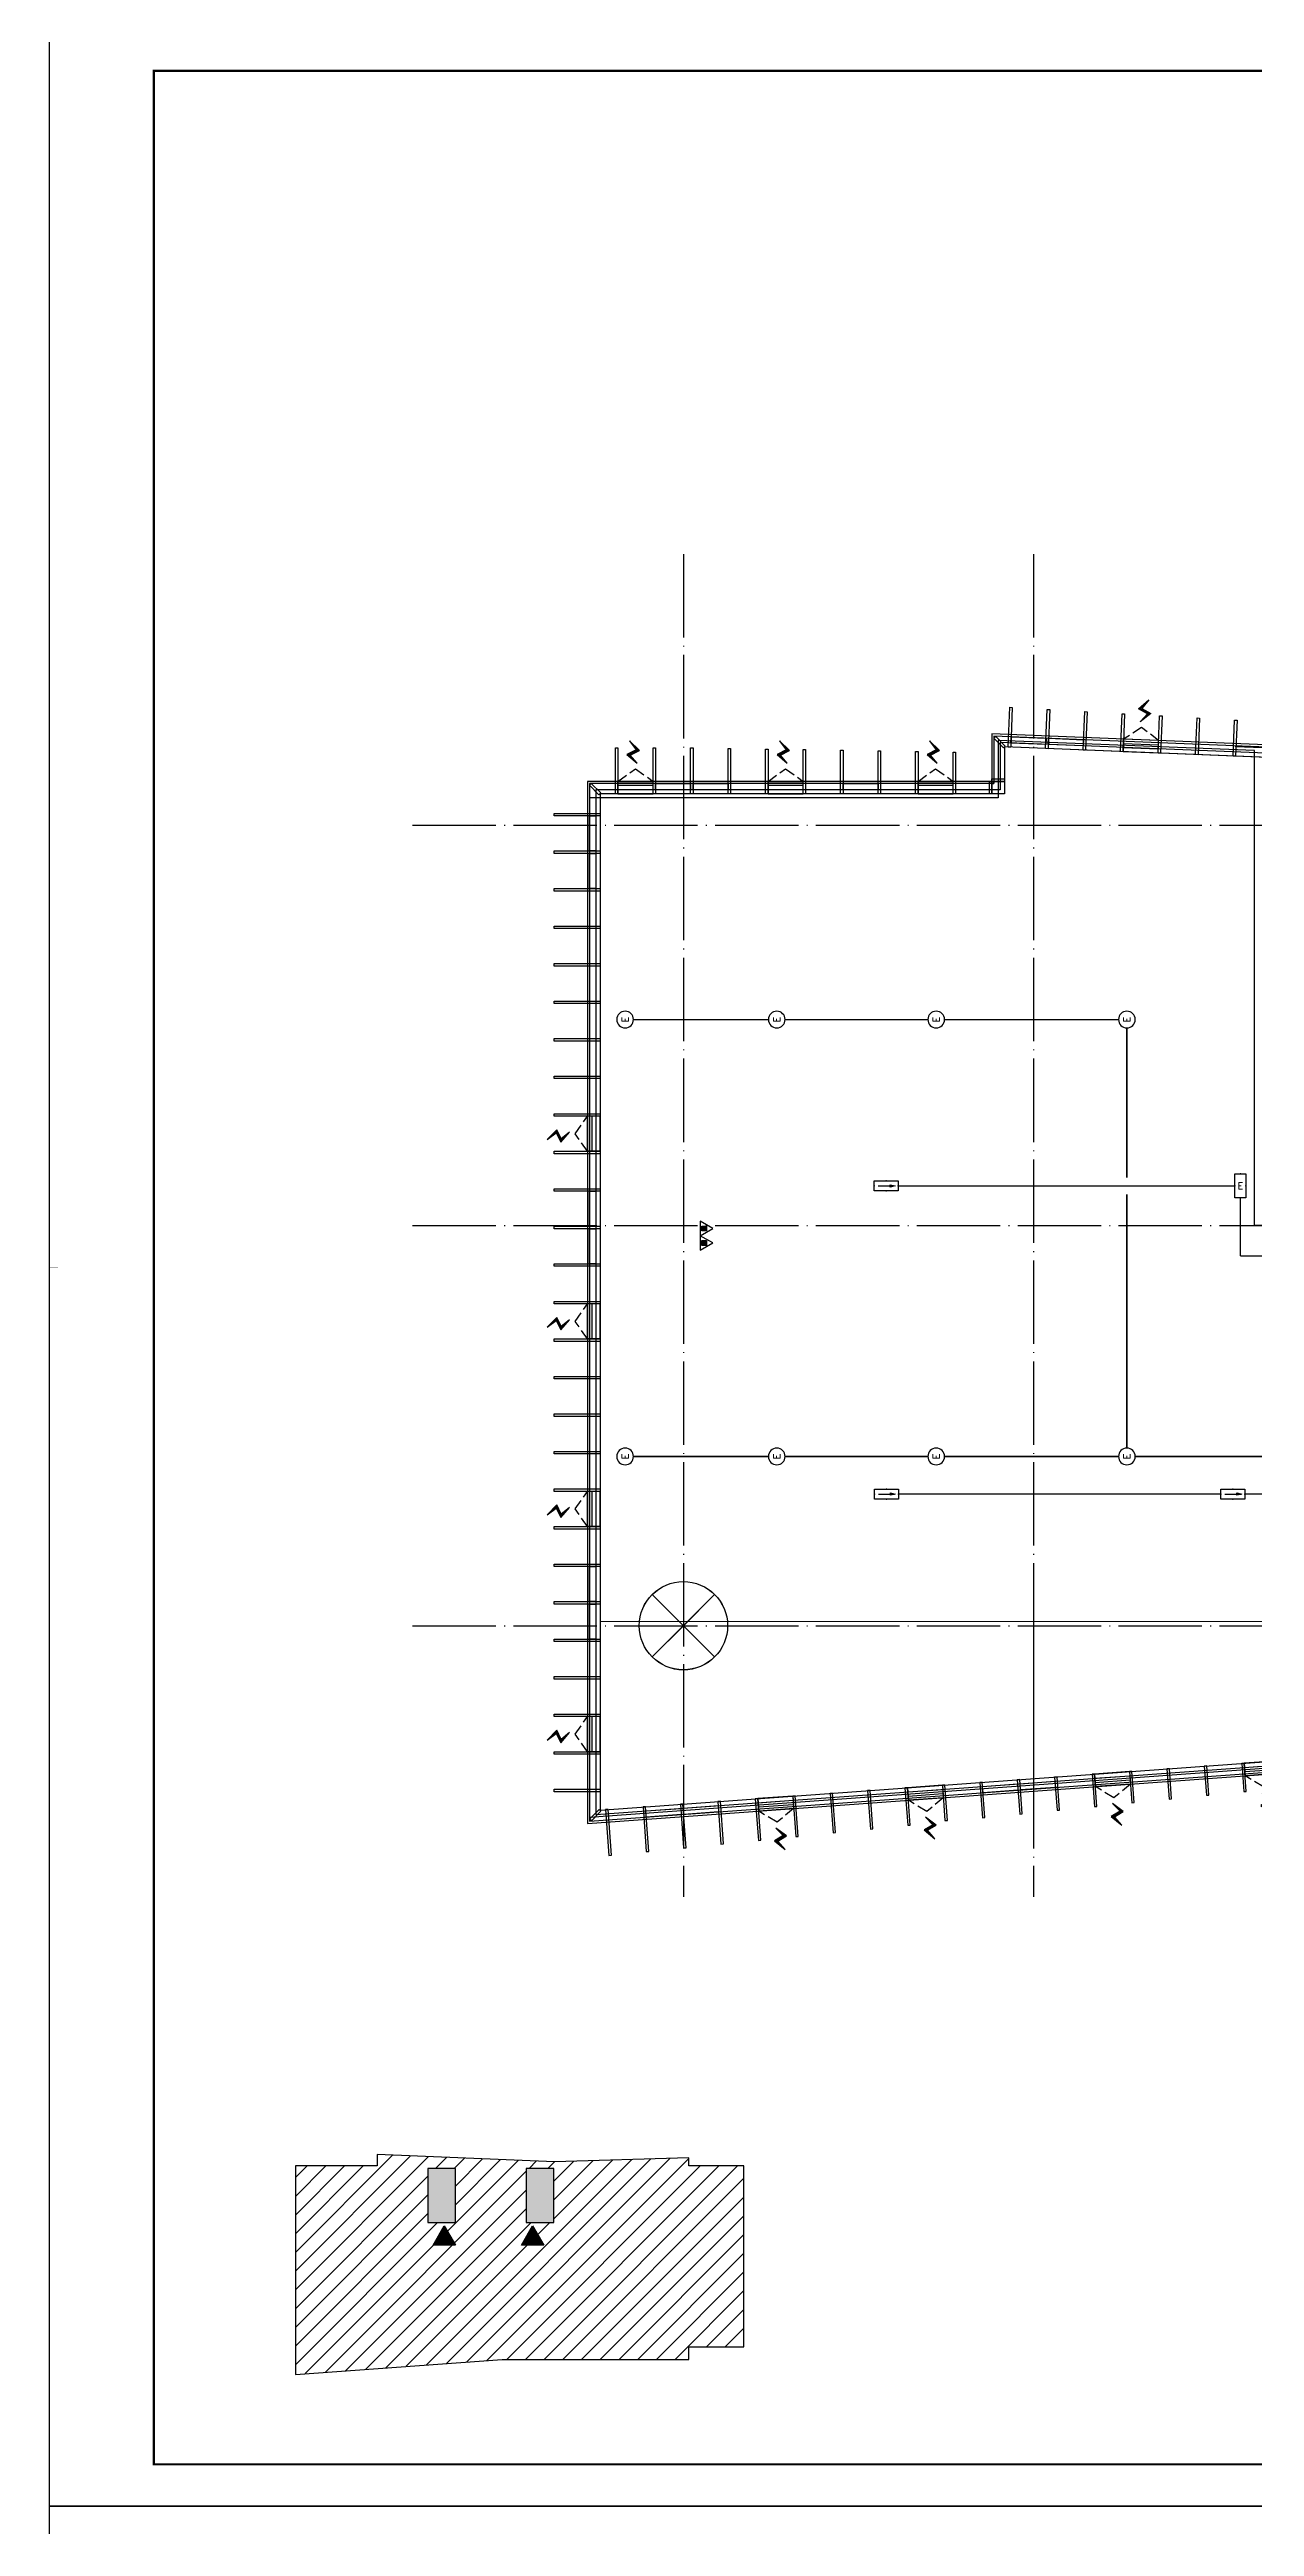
# Model space of a CAD drawing. Extents: x -2209072 to 495824, y -92434 to 572724.
# Drawn here: x 81831 to 110740, y 374422 to 433822 of the extents above; entities that cross this region are included whole.
import ezdxf
from ezdxf.enums import TextEntityAlignment as Align

# ---------------------------------------------------------------- set-up
doc = ezdxf.new("R2010")
doc.units = 0
doc.header["$LTSCALE"] = 1000
doc.header["$MEASUREMENT"] = 0
for name, pattern in [('6#7#幕墙$0$DASH', [0.35, 0.25, -0.1]), ('DASH', [0.35, 0.25, -0.1]), ('X-104 6#7#平面$0$104-1112 结构$0$$AUDIT_BAD_LTYPE1', [0]), ('X-104 6#7#平面$0$DASH', [0.35, 0.25, -0.1]), ('X-104 6#7#平面$0$DOTE', [2.42, 2, -0.2, 0.02, -0.2])]:
    doc.linetypes.add(name, pattern=pattern)
doc.layers.get('0').update_dxf_attribs({"linetype": 'CONTINUOUS'})
doc.layers.get('Defpoints').update_dxf_attribs({"linetype": 'CONTINUOUS'})
doc.layers.add('6#7#幕墙$0$04-不打印_辅助线', color=165, linetype='CONTINUOUS', plot=False)
doc.layers.add('X-104 6#7#平面$0$04-不打印_辅助线', color=165, linetype='CONTINUOUS', plot=False)
for name, color, linetype in [('6#7#幕墙$0$04-电动窗', 1, 'CONTINUOUS'), ('6#7#幕墙$0$A-C_玻璃幕墙', 140, 'CONTINUOUS'), ('6#7#幕墙$0$A-C_窗', 140, 'CONTINUOUS'), ('6#7#幕墙$0$A-TECH_结构', 21, 'CONTINUOUS'), ('6#7#幕墙$0$A-金属背板', 30, 'CONTINUOUS'), ('EQUIP-照明', 3, 'CONTINUOUS'), ('WIRE-应急', 2, 'DASH'), ('X-104 6#7#平面$0$05-填充_156', 156, 'CONTINUOUS'), ('X-104 6#7#平面$0$05-填充_天正', 26, 'CONTINUOUS'), ('X-104 6#7#平面$0$A-SUR_看线', 231, 'CONTINUOUS'), ('X-104 6#7#平面$0$A-TECH_结构', 21, 'CONTINUOUS'), ('X-104 6#7#平面$0$A_AXIS-轴线', 36, 'X-104 6#7#平面$0$DOTE'), ('X-104 6#7#平面$0$A_STR-砼柱', 51, 'CONTINUOUS'), ('X-104 6#7#平面$0$EQUIP_消防-01', 7, 'CONTINUOUS'), ('X-104 6#7#平面$0$TWT_TEXT', 7, 'CONTINUOUS')]:
    doc.layers.add(name, color=color, linetype=linetype)
doc.layers.add('X-104 6#7#平面$0$000套内', color=226, linetype='CONTINUOUS', lineweight=30, plot=False)
doc.layers.get('X-104 6#7#平面$0$04-不打印_辅助线').off()
doc.styles.add('_TEL_DIM', font='SIMPLEX', dxfattribs={"width": 0.8, "height": 3.5, "bigfont": 'HZTXT'})

# ---------------------------------------------------------------- blocks, each defined once
blk = doc.blocks.new('$equip$00002534')
for p, q in [((-0.72, 0.66), (-0.72, 0)), ((0.72, 0.66), (-0.72, 0.66)), ((-0.72, 0), (0.72, 0)), ((0.72, 0), (0.72, 0.66))]:
    blk.add_line(p, q)
at = {"const_width": 0.03}
blk.add_lwpolyline([(-0.72, 0.66), (-0.72, 0), (0.72, 0), (0.72, 0.66), (-0.72, 0.66), (-0.72, 0)], dxfattribs=at)
for p in [(-0.72, 0.33), (0, 0.66), (0, 0), (0.72, 0.33)]:
    blk.add_point(p)
at = {"color": 7, "style": '_TEL_DIM'}
blk.add_attdef('$TEXT$', text='', height=0.4, dxfattribs=at).set_placement((0, 0.33), align=Align.MIDDLE_CENTER)
at = {"color": 7, "style": '_TEL_DIM', "flags": 1}
blk.add_attdef('A', text='', height=0.00002, dxfattribs=at).set_placement((0, 0), align=Align.MIDDLE_CENTER)
blk = doc.blocks.new('$equip$00002540')
blk.add_hatch(color=256).paths.add_polyline_path([(0.24, 0.37), (0.24, 0.23), (0.53, 0.3)])
for p, q in [((-0.72, 0.6), (-0.72, 0)), ((0.72, 0.6), (-0.72, 0.6)), ((-0.72, 0), (0.72, 0)), ((0.24, 0.37), (0.24, 0.23)), ((0.53, 0.3), (0.24, 0.37)), ((0.24, 0.23), (0.53, 0.3)), ((0.72, 0), (0.72, 0.6))]:
    blk.add_line(p, q)
at = {"color": 7}
blk.add_line((-0.48, 0.3), (0.48, 0.3), dxfattribs=at)
at = {"const_width": 0.02}
blk.add_lwpolyline([(-0.72, 0.6), (-0.72, 0), (0.72, 0), (0.72, 0.6), (-0.72, 0.6), (-0.72, 0)], dxfattribs=at)
for p in [(-0.72, 0.3), (0, 0.6), (0, 0), (0.72, 0.3)]:
    blk.add_point(p)
at = {"color": 7, "style": '_TEL_DIM', "flags": 1}
blk.add_attdef('A', text='', height=0.00002, dxfattribs=at).set_placement((0, 0), align=Align.MIDDLE_CENTER)
blk = doc.blocks.new('$equip$00001838')
blk.add_circle((0, 0), 0.5)
at = {"color": 7, "style": '_TEL_DIM'}
blk.add_attdef('$TEXT$', text='', height=0.4, dxfattribs=at).set_placement((0, 0), align=Align.MIDDLE_CENTER)
at = {"color": 7, "style": '_TEL_DIM', "flags": 1}
blk.add_attdef('A', text='', height=0.00002, dxfattribs=at).set_placement((0, 0), align=Align.MIDDLE_CENTER)
blk = doc.blocks.new('图框-A1')
for points, const_width in [([(0, 0), (841, 0), (841, 594), (0, 594)], 0.05), ([(766, 584), (25, 584), (25, 10), (766, 10)], 0.5)]:
    blk.add_lwpolyline(points, close=True, dxfattribs=dict(const_width=const_width))
at = {"const_width": 0.05}
blk.add_lwpolyline([(0, 297), (2, 297)], dxfattribs=at)
blk = doc.blocks.new('X-104 6#7#平面$0$FDFSG')
at = {"layer": 'Defpoints'}
blk.add_lwpolyline([(-749, 749), (0, 0), (-749, -749), (749, 749), (0, 0), (749, -749)], dxfattribs=at)
blk.add_circle((0, 0), 1059, dxfattribs=at)
blk = doc.blocks.new('*U1303')
at = {"layer": 'X-104 6#7#平面$0$A_AXIS-轴线'}
for p, q in [((0, 25700), (0, -6500)), ((8400, 25700), (8400, -6500)), ((16800, 25700), (16800, -6500)), ((25200, 25700), (25200, -6500)), ((33600, 25700), (33600, -6500)), ((42000, 25700), (42000, -6500)), ((50400, 25700), (50400, -6500))]:
    blk.add_line(p, q, dxfattribs=at)
for points in [[(-6500, 19200), (53815, 19200)], [(-6500, 9600), (53815, 9600)], [(-6500, 0), (53815, 0)]]:
    blk.add_lwpolyline(points, dxfattribs=at)
at = {"layer": 'X-104 6#7#平面$0$04-不打印_辅助线'}
blk.add_blockref('X-104 6#7#平面$0$FDFSG', (0, 0), dxfattribs=at)
blk = doc.blocks.new('X-104 6#7#平面$0$gfdsaewqe')
h = blk.add_hatch(color=4)
h.dxf.hatch_style = 1
h.paths.add_polyline_path([(0, 0), (-2072, 1196), (-2072, -1196)])
at = {"color": 4}
blk.add_lwpolyline([(0, 0), (-2072, 1196), (-2072, -1196)], close=True, dxfattribs=at)
blk = doc.blocks.new('X-104 6#7#平面$0$fdgfhgfhj')
at = {"layer": 'X-104 6#7#平面$0$05-填充_156'}
h = blk.add_hatch(dxfattribs=at)
h.set_pattern_fill('ANSI31', color=256, scale=200)
h.set_pattern_definition([(45, (39867, 321903.74), (-224.5064, 224.5064), [])])
h.paths.add_polyline_path([(0, 5000), (0, 0), (4960, 360), (9440, 360), (9440, 660), (10760, 660), (10760, 5000), (9440, 5000), (9440, 5195), (6218, 5100), (1960, 5271), (1960, 5000)])
h.paths.add_polyline_path([(5540, 3640), (5540, 4940), (6200, 4940), (6200, 3640)], flags=16)
h.paths.add_polyline_path([(3840, 3640), (3180, 3640), (3180, 4940), (3840, 4940)], flags=16)
at = {"layer": 'X-104 6#7#平面$0$05-填充_天正'}
h = blk.add_hatch(color=256, dxfattribs=at)
h.dxf.hatch_style = 1
h.paths.add_polyline_path([(3180, 3640), (3840, 3640), (3840, 4940), (3180, 4940)])
h = blk.add_hatch(color=256, dxfattribs=at)
h.dxf.hatch_style = 1
h.paths.add_polyline_path([(5540, 3640), (6200, 3640), (6200, 4940), (5540, 4940)])
at = {"layer": 'X-104 6#7#平面$0$A_STR-砼柱'}
for points in [[(10760, 660), (10760, 5000), (9440, 5000), (9440, 5195), (6218, 5100), (1960, 5271), (1960, 5000), (0, 5000), (0, 0), (4960, 360), (9440, 360), (9440, 660), (10760, 660)], [(3180, 3640), (3840, 3640), (3840, 4940), (3180, 4940)], [(5540, 3640), (6200, 3640), (6200, 4940), (5540, 4940)]]:
    blk.add_lwpolyline(points, close=True, dxfattribs=at)
at = {"color": 6, "xscale": -0.224, "yscale": 0.224, "zscale": 0.224, "rotation": 270}
for p in [(3574, 3564), (5692, 3564)]:
    blk.add_blockref('X-104 6#7#平面$0$gfdsaewqe', p, dxfattribs=at)
blk = doc.blocks.new('X-104 6#7#平面$0$fdsgfh')
at = {"layer": 'X-104 6#7#平面$0$A-TECH_结构'}
blk.add_lwpolyline([(-35400, 198981), (-42700, 199275), (-42700, 198150), (-52400, 198150), (-52400, 173780), (-28011, 175550)], dxfattribs=at)
blk = doc.blocks.new('*U1550')
at = {"layer": '6#7#幕墙$0$A-C_玻璃幕墙'}
blk.add_lwpolyline([(-550, 30), (550, 30), (550, -30), (-550, -30)], close=True, dxfattribs=at)
blk = doc.blocks.new('*U1551')
at = {"layer": '6#7#幕墙$0$A-C_玻璃幕墙', "color": 0, "linetype": 'ByBlock', "lineweight": -2, "transparency": 16777216}
for p in [(0, 23400), (0, 22500), (0, 21600), (0, 20700), (0, 19800), (0, 18900), (0, 18000), (0, 17100), (0, 16200), (0, 15300), (0, 14400), (0, 13500), (0, 12600), (0, 11700), (0, 10800), (0, 9900), (0, 9000), (0, 8100), (0, 7200), (0, 6300), (0, 5400), (0, 4500), (0, 3600), (0, 2700), (0, 1800), (0, 900), (0, 0)]:
    blk.add_blockref('*U1550', p, dxfattribs=at)
blk = doc.blocks.new('6#7#幕墙$0$900kaiqishan')
at = {"layer": '6#7#幕墙$0$04-电动窗'}
h = blk.add_hatch(color=1, dxfattribs=at)
h.dxf.hatch_style = 1
h.paths.add_polyline_path([(958, 485), (795, 680), (1016, 789), (777, 1018), (937, 802), (716, 693)])
at = {"layer": '6#7#幕墙$0$04-电动窗', "color": 1}
blk.add_lwpolyline([(958, 485), (795, 680), (1016, 789), (777, 1018), (937, 802), (716, 693), (958, 485)], close=True, dxfattribs=at)
at = {"layer": '6#7#幕墙$0$A-C_窗'}
for p, q in [((500, 50), (1340, 50)), ((500, -250), (500, 50)), ((1340, -250), (1340, 50)), ((1340, -50), (500, -50)), ((1340, -150), (500, -150)), ((500, -250), (1340, -250))]:
    blk.add_line(p, q, dxfattribs=at)
at = {"layer": '6#7#幕墙$0$A-C_窗', "linetype": '6#7#幕墙$0$DASH'}
blk.add_lwpolyline([(500, 50), (920, 350), (1340, 50)], dxfattribs=at)
blk = doc.blocks.new('6#7#幕墙$0$FDFSG')
at = {"layer": 'Defpoints'}
blk.add_lwpolyline([(-749, 749), (0, 0), (-749, -749), (749, 749), (0, 0), (749, -749)], dxfattribs=at)
blk.add_circle((0, 0), 1059, dxfattribs=at)
blk = doc.blocks.new('6#7#幕墙$0$jiao')
at = {"layer": '6#7#幕墙$0$A-C_窗'}
blk.add_lwpolyline([(51079, -1171), (51308, -1400), (51350, -1358), (51121, -1129)], close=True, dxfattribs=at)
blk = doc.blocks.new('*U1672')
blk.add_lwpolyline([(-1360, 0), (-520, 0), (-520, -150), (-1360, -150)], close=True)
blk = doc.blocks.new('*U1585')
at = {"layer": '6#7#幕墙$0$A-C_玻璃幕墙', "rotation": 179.9999379632255}
for p in [(-1390, -75), (-490, -75)]:
    blk.add_blockref('*U1672', p, dxfattribs=at)
blk = doc.blocks.new('*U1586')
at = {"layer": '6#7#幕墙$0$A-C_玻璃幕墙', "rotation": 179.9999379632255}
for p in [(-1390, -75), (-490, -75)]:
    blk.add_blockref('*U1672', p, dxfattribs=at)
blk = doc.blocks.new('*U1587')
at = {"color": 0, "linetype": 'ByBlock', "lineweight": -2, "transparency": 16777216}
blk.add_blockref('*U1586', (0, 0), dxfattribs=at)
blk = doc.blocks.new('6#7#幕墙$0$hjsdlkjshdjkshdkjsd')
at = {"layer": '6#7#幕墙$0$A-C_玻璃幕墙'}
for points in [[(104891, 417311), (104831, 417313), (104869, 418268), (104929, 418265)], [(105790, 417275), (105730, 417277), (105768, 418217), (105828, 418214)], [(106690, 417239), (106630, 417241), (106667, 418165), (106727, 418163)], [(107589, 417203), (107529, 417205), (107565, 418114), (107625, 418112)], [(108488, 417166), (108428, 417169), (108464, 418063), (108524, 418061)], [(109387, 417130), (109327, 417133), (109363, 418012), (109423, 418009)], [(110287, 417094), (110227, 417096), (110261, 417961), (110321, 417958)], [(111186, 417058), (111126, 417060), (111160, 417910), (111220, 417907)], [(112085, 417022), (112025, 417024), (112059, 417858), (112119, 417856)], [(112984, 416985), (112925, 416988), (112958, 417807), (113017, 417805)], [(113884, 416949), (113824, 416952), (113856, 417756), (113916, 417754)], [(114783, 416913), (114723, 416916), (114755, 417705), (114815, 417702)], [(115682, 416877), (115622, 416879), (115654, 417654), (115713, 417651)], [(116582, 416841), (116522, 416843), (116552, 417603), (116612, 417600)], [(135585, 417587), (135645, 417589), (135669, 416769), (135609, 416767)], [(136484, 417653), (136544, 417654), (136568, 416795), (136508, 416793)], [(137382, 417718), (137442, 417720), (137468, 416820), (137408, 416819)], [(138281, 417784), (138341, 417786), (138368, 416846), (138308, 416844)], [(139179, 417850), (139239, 417851), (139267, 416872), (139207, 416870)], [(140078, 417915), (140138, 417917), (140167, 416898), (140107, 416896)], [(140976, 417981), (141036, 417983), (141067, 416923), (141007, 416921)], [(117481, 416805), (117421, 416807), (117451, 417551), (117511, 417549)], [(118380, 416768), (118320, 416771), (118350, 417500), (118409, 417498)], [(119279, 416732), (119219, 416735), (119248, 417449), (119308, 417447)], [(120179, 416696), (120119, 416698), (120147, 417398), (120207, 417395)], [(121078, 416660), (121018, 416662), (121046, 417347), (121105, 417344)], [(121977, 416624), (121917, 416626), (121944, 417296), (122004, 417293)], [(122876, 416587), (122817, 416590), (122843, 417244), (122903, 417242)], [(123776, 416551), (123716, 416554), (123742, 417193), (123801, 417191)], [(124675, 416515), (124615, 416518), (124640, 417142), (124700, 417140)], [(125573, 416480), (125513, 416480), (125513, 417090), (125573, 417090)], [(127499, 416996), (127559, 416998), (127572, 416538), (127512, 416536)], [(128397, 417062), (128457, 417064), (128472, 416564), (128412, 416562)], [(129296, 417128), (129356, 417129), (129371, 416589), (129311, 416588)], [(130194, 417193), (130254, 417195), (130271, 416615), (130211, 416613)], [(131093, 417259), (131153, 417261), (131171, 416641), (131111, 416639)], [(131991, 417324), (132051, 417326), (132070, 416666), (132010, 416665)], [(132890, 417390), (132950, 417392), (132970, 416692), (132910, 416690)], [(133788, 417456), (133848, 417458), (133870, 416718), (133810, 416716)], [(134687, 417521), (134747, 417523), (134769, 416743), (134709, 416742)], [(126601, 416931), (126660, 416932), (126672, 416512), (126612, 416511)]]:
    blk.add_lwpolyline(points, close=True, dxfattribs=at)
at = {"layer": '6#7#幕墙$0$A-金属背板'}
for points in [[(111136, 417299), (111135, 417289), (110296, 417323), (110296, 417333)], [(112035, 417263), (112034, 417253), (111195, 417287), (111196, 417297)], [(126605, 416761), (126606, 416751), (125573, 416721), (125573, 416731)], [(127505, 416786), (127505, 416776), (126666, 416752), (126665, 416762)], [(130204, 416863), (130204, 416853), (129365, 416829), (129364, 416839)]]:
    blk.add_lwpolyline(points, close=True, dxfattribs=at)
at = {"color": 0, "linetype": 'ByBlock', "lineweight": -2, "transparency": 16777216, "rotation": 357.6961045850102}
blk.add_blockref('*U1585', (105767, 417451), dxfattribs=at)
for p, rotation in [((139232, 417046), 1.634701643922054), ((121954, 416800), 357.6961045850339)]:
    blk.add_blockref('*U1587', p, dxfattribs=dict(rotation=rotation))
at = {"layer": '6#7#幕墙$0$A-C_玻璃幕墙'}
for p, xscale, rotation in [((108938, 417398), -0.9999999999999998, 357.6978996523067), ((128904, 416826), -0.9999999999999988, 1.634602680336111), ((132503, 416929), -0.9999999999999988, 1.634602680336111)]:
    blk.add_blockref('6#7#幕墙$0$900kaiqishan', p, dxfattribs=dict(at, xscale=xscale, rotation=rotation))
for p, rotation in [((114267, 417034), 177.6960425482594), ((115167, 416998), 177.6978996523305), ((122361, 416708), 177.6978996523305), ((131548, 416752), 181.6346396071475), ((132447, 416777), 181.6346396071475)]:
    blk.add_blockref('*U1672', p, dxfattribs=dict(at, rotation=rotation))
blk = doc.blocks.new('6#7#幕墙$0$ZHAUNJIAOBAOWEN')
at = {"layer": '6#7#幕墙$0$A-C_玻璃幕墙'}
for points in [[(51040, -1350), (51100, -1350), (51100, -1650), (51040, -1650)], [(51400, -1290), (51400, -1350), (51100, -1350), (51100, -1290)]]:
    blk.add_lwpolyline(points, close=True, dxfattribs=at)
at = {"layer": '6#7#幕墙$0$A-C_窗'}
for points in [[(51100, -1350), (51400, -1350), (51400, -1650), (51100, -1650)], [(51150, -1400), (51150, -1350), (51300, -1350), (51300, -1550), (51100, -1550), (51100, -1400)]]:
    blk.add_lwpolyline(points, close=True, dxfattribs=at)
blk = doc.blocks.new('6#7#幕墙$0$A$C1B0437AB')
at = {"layer": '6#7#幕墙$0$A-C_窗', "rotation": 180}
blk.add_blockref('6#7#幕墙$0$ZHAUNJIAOBAOWEN', (51100, -1350), dxfattribs=at)
blk = doc.blocks.new('*U1621')
at = {"layer": '6#7#幕墙$0$A-C_玻璃幕墙', "rotation": 180}
for p in [(-880, 50), (2720, 50)]:
    blk.add_blockref('6#7#幕墙$0$900kaiqishan', p, dxfattribs=at)
blk = doc.blocks.new('*U1619')
at = {"layer": '6#7#幕墙$0$A-C_玻璃幕墙', "rotation": 179.9999379632255}
for p in [(-1390, -75), (-490, -75)]:
    blk.add_blockref('*U1672', p, dxfattribs=at)
blk = doc.blocks.new('*U1620')
at = {"color": 0, "linetype": 'ByBlock', "lineweight": -2, "transparency": 16777216}
blk.add_blockref('*U1619', (0, 0), dxfattribs=at)
blk = doc.blocks.new('6#7#幕墙$0$djaklsjd')
at = {"layer": '6#7#幕墙$0$A-C_玻璃幕墙'}
for points in [[(117675, 393245), (117615, 393241), (117649, 392767), (117709, 392771)], [(118572, 393310), (118513, 393306), (118545, 392857), (118605, 392861)], [(109596, 392659), (109536, 392654), (109587, 391956), (109647, 391961)], [(110494, 392724), (110434, 392720), (110483, 392046), (110542, 392051)], [(111391, 392789), (111331, 392785), (111378, 392136), (111438, 392141)], [(112289, 392854), (112229, 392850), (112274, 392226), (112334, 392231)], [(113187, 392919), (113127, 392915), (113170, 392317), (113230, 392321)], [(114084, 392984), (114024, 392980), (114066, 392407), (114126, 392411)], [(114982, 393050), (114922, 393045), (114962, 392497), (115022, 392501)], [(115879, 393115), (115820, 393110), (115858, 392587), (115917, 392591)], [(116777, 393180), (116717, 393176), (116753, 392677), (116813, 392681)], [(105108, 392333), (105048, 392329), (105108, 391506), (105167, 391510)], [(106005, 392398), (105946, 392394), (106003, 391596), (106063, 391600)], [(106903, 392463), (106843, 392459), (106899, 391686), (106959, 391690)], [(107801, 392528), (107741, 392524), (107795, 391776), (107855, 391780)], [(108698, 392594), (108638, 392589), (108691, 391866), (108751, 391870)]]:
    blk.add_lwpolyline(points, close=True, dxfattribs=at)
at = {"color": 0, "linetype": 'ByBlock', "lineweight": -2, "transparency": 16777216, "rotation": 4.151274539330699}
blk.add_blockref('*U1621', (109139, 392325), dxfattribs=at)
at = {"rotation": 4.151384230485046}
blk.add_blockref('*U1620', (113169, 392742), dxfattribs=at)
at = {"layer": '6#7#幕墙$0$A-C_玻璃幕墙'}
for name, p, rotation in [('6#7#幕墙$0$900kaiqishan', (116336, 392897), 184.1512745393307), ('*U1672', (104607, 392046), 184.1513221937105)]:
    blk.add_blockref(name, p, dxfattribs=dict(at, rotation=rotation))
blk = doc.blocks.new('6#7#幕墙$0$djkladjklasd')
at = {"layer": '6#7#幕墙$0$A-C_玻璃幕墙'}
for points in [[(101517, 392072), (101457, 392068), (101524, 391145), (101584, 391150)], [(102415, 392138), (102355, 392133), (102420, 391236), (102480, 391240)], [(103312, 392203), (103253, 392198), (103314, 391351), (103374, 391355)], [(104210, 392268), (104150, 392263), (104212, 391416), (104272, 391420)], [(95234, 391616), (95174, 391612), (95254, 390515), (95313, 390519)], [(96131, 391681), (96072, 391677), (96149, 390605), (96209, 390609)], [(97029, 391747), (96969, 391742), (97045, 390695), (97105, 390699)], [(97927, 391812), (97867, 391807), (97941, 390785), (98001, 390789)], [(98824, 391877), (98764, 391873), (98837, 390875), (98897, 390880)], [(99722, 391942), (99662, 391938), (99733, 390965), (99793, 390970)], [(100620, 392007), (100560, 392003), (100629, 391055), (100688, 391060)]]:
    blk.add_lwpolyline(points, close=True, dxfattribs=at)
at = {"color": 0, "linetype": 'ByBlock', "lineweight": -2, "transparency": 16777216, "rotation": 4.151274539330699}
blk.add_blockref('*U1621', (101060, 391738), dxfattribs=at)
at = {"rotation": 4.151384230485046}
blk.add_blockref('*U1620', (97012, 391570), dxfattribs=at)
at = {"layer": '6#7#幕墙$0$A-C_玻璃幕墙', "rotation": 184.1513221937105}
blk.add_blockref('*U1672', (103710, 391981), dxfattribs=at)
blk = doc.blocks.new('6#7#幕墙')
at = {"layer": '6#7#幕墙$0$04-不打印_辅助线'}
for points in [[(81834, 434310), (165934, 434310), (165934, 374910), (81834, 374910)], [(81834, 374910), (165934, 374910), (165934, 315510), (81834, 315510)]]:
    blk.add_lwpolyline(points, close=True, dxfattribs=at)
at = {"layer": '6#7#幕墙$0$A-C_玻璃幕墙'}
for points in [[(94740, 391280), (119440, 393072), (141840, 393072), (141840, 394372), (148440, 394372), (148440, 416272), (141840, 416272), (141840, 417026), (125545, 416561), (104440, 417410), (104440, 416272), (94740, 416272)], [(94790, 391333), (119438, 393122), (141790, 393122), (141790, 394422), (148390, 394422), (148390, 416222), (141790, 416222), (141790, 416974), (125544, 416511), (104490, 417358), (104490, 416222), (94790, 416222)], [(94940, 391495), (119433, 393272), (141640, 393272), (141640, 394572), (148240, 394572), (148240, 416072), (141640, 416072), (141640, 416820), (125544, 416361), (104640, 417202), (104640, 416072), (94940, 416072)], [(95410, 417072), (95470, 417072), (95470, 415972), (95410, 415972)], [(96310, 417072), (96370, 417072), (96370, 415972), (96310, 415972)], [(97210, 417072), (97270, 417072), (97270, 415972), (97210, 415972)], [(98110, 417062), (98170, 417062), (98170, 415972), (98110, 415972)], [(99010, 417047), (99070, 417047), (99070, 415972), (99010, 415972)], [(99910, 417032), (99970, 417032), (99970, 415972), (99910, 415972)], [(100810, 417017), (100870, 417017), (100870, 415972), (100810, 415972)], [(101710, 417002), (101770, 417002), (101770, 415972), (101710, 415972)], [(102610, 416987), (102670, 416987), (102670, 415972), (102610, 415972)], [(103510, 416972), (103570, 416972), (103570, 415972), (103510, 415972)]]:
    blk.add_lwpolyline(points, close=True, dxfattribs=at)
at = {"layer": '6#7#幕墙$0$A-C_窗'}
for points in [[(95055, 415994), (94826, 416222), (94784, 416180), (95013, 415951)], [(95061, 391573), (94833, 391344), (94790, 391387), (95019, 391615)]]:
    blk.add_lwpolyline(points, close=True, dxfattribs=at)
at = {"layer": '6#7#幕墙$0$A-TECH_结构'}
blk.add_lwpolyline([(95040, 391602), (119429, 393372), (141540, 393372), (141540, 394672), (148140, 394672), (148140, 415972), (141540, 415972), (141540, 416717), (125543, 416261), (104740, 417097), (104740, 415972), (95040, 415972)], close=True, dxfattribs=at)
at = {"layer": '6#7#幕墙$0$04-不打印_辅助线'}
blk.add_blockref('6#7#幕墙$0$FDFSG', (97040, 396022), dxfattribs=at)
at = {"layer": '6#7#幕墙$0$A-C_玻璃幕墙'}
for name, p in [('6#7#幕墙$0$900kaiqishan', (94970, 416222)), ('6#7#幕墙$0$900kaiqishan', (98570, 416222)), ('6#7#幕墙$0$900kaiqishan', (102170, 416222)), ('*U1551', (94490, 392072)), ('6#7#幕墙$0$djaklsjd', (0, 0)), ('6#7#幕墙$0$djkladjklasd', (0, 0))]:
    blk.add_blockref(name, p, dxfattribs=at)
for name, p, rotation in [('*U1672', (95850, 416072), 180.0013731489745), ('*U1672', (96750, 416072), 180.0013731489745), ('*U1672', (100350, 416072), 180.0013731489745), ('*U1672', (94940, 414082), 269.9999379632255), ('*U1672', (94940, 413182), 269.9999379632255), ('6#7#幕墙$0$900kaiqishan', (94790, 406902), 90), ('*U1672', (94940, 405082), 269.9999379632255), ('*U1672', (94940, 404182), 269.9999379632255), ('6#7#幕墙$0$900kaiqishan', (94790, 402402), 90), ('6#7#幕墙$0$900kaiqishan', (94790, 397902), 90), ('*U1672', (94940, 396082), 269.9999379632255), ('*U1672', (94940, 395182), 269.9999379632255), ('6#7#幕墙$0$900kaiqishan', (94790, 392502), 90)]:
    blk.add_blockref(name, p, dxfattribs=dict(at, rotation=rotation))
at = {"layer": '6#7#幕墙$0$A-C_窗'}
blk.add_blockref('6#7#幕墙$0$hjsdlkjshdjkshdkjsd', (0, -220), dxfattribs=at)
for name, p, rotation in [('6#7#幕墙$0$jiao', (155840, 415946), 180), ('6#7#幕墙$0$A$C1B0437AB', (104440, 416272), 180.0000781195257)]:
    blk.add_blockref(name, p, dxfattribs=dict(at, rotation=rotation))
blk = doc.blocks.new('X-104 6#7#平面$0$$TWTSYS$00000546')
h = blk.add_hatch()
h.set_pattern_fill('ANSI31', color=256, scale=200, style=0)
h.set_pattern_definition([(45, (-38543.802, -6670.83), (-17.67767, 17.67767), [])])
h.paths.add_polyline_path([(-65, 174), (65, 174), (65, 44), (-65, 44)])
for points in [[(0, 344), (-198, 0), (198, 0)], [(-65, 174), (65, 174), (65, 44), (-65, 44)]]:
    blk.add_lwpolyline(points, close=True)
blk = doc.blocks.new('X-104 6#7#平面$0$灭火器1')
at = {"layer": 'X-104 6#7#平面$0$EQUIP_消防-01', "xscale": 0.88, "yscale": 0.88, "zscale": 0.88, "rotation": 270}
for p in [(283402, 14626), (283402, 14277)]:
    blk.add_blockref('X-104 6#7#平面$0$$TWTSYS$00000546', p, dxfattribs=at)
blk = doc.blocks.new('X-104 6#7#平面$0$A$C61334207')
at = {"layer": 'X-104 6#7#平面$0$TWT_TEXT', "linetype": 'ByBlock'}
blk.add_blockref('X-104 6#7#平面$0$灭火器1', (-185960, 390924), dxfattribs=at)
blk = doc.blocks.new('X-104 6#7#平面')
at = {"layer": 'X-104 6#7#平面$0$000套内'}
blk.add_lwpolyline([(119640, 405123), (119640, 405123), (117640, 405123), (117640, 405623), (110740, 405623), (110740, 417010), (104590, 417253), (104590, 415873), (94790, 415873), (94790, 394873), (94790, 391434), (119440, 393223), (119640, 393223), (119640, 405123)], dxfattribs=at)
at = {"layer": 'X-104 6#7#平面$0$A-SUR_看线', "linetype": 'X-104 6#7#平面$0$DASH', "ltscale": 2, "const_width": 30}
for points in [[(113840, 405023), (113840, 396123), (95040, 396123)], [(105440, 396123), (105440, 392357)]]:
    blk.add_lwpolyline(points, dxfattribs=at)
at = {"linetype": 'X-104 6#7#平面$0$104-1112 结构$0$$AUDIT_BAD_LTYPE1'}
blk.add_blockref('X-104 6#7#平面$0$A$C61334207', (0, 0), dxfattribs=at)
for name, p in [('6#7#幕墙', (0, 0)), ('*U1303', (97040, 396023)), ('X-104 6#7#平面$0$fdgfhgfhj', (87729, 378069))]:
    blk.add_blockref(name, p)
at = {"xscale": 100, "yscale": 100, "zscale": 100}
for p in [(81834, 374911), (81834, 315511)]:
    blk.add_blockref('图框-A1', p, dxfattribs=at)
at = {"layer": 'X-104 6#7#平面$0$A-TECH_结构'}
blk.add_blockref('X-104 6#7#平面$0$fdsgfh', (147440, 217823), dxfattribs=at)

msp = doc.modelspace()

# ---------------------------------------------------------------- linework, layer by layer
at = {"layer": 'WIRE-应急', "linetype": 'DASH', "const_width": 35}
for points in [[(95842, 410559), (99079, 410559)], [(102904, 410559), (99479, 410559)], [(107479, 410559), (103304, 410559)], [(107679, 410359), (107679, 406769)], [(110270, 406569), (102192, 406569)], [(107679, 406369), (107679, 400282)], [(110402, 406281), (110402, 404890)], [(118112, 404890), (110402, 404890)], [(95842, 400082), (99079, 400082)], [(102904, 400082), (99479, 400082)], [(107479, 400082), (103304, 400082)], [(111304, 400082), (107879, 400082)], [(109936, 399180), (102198, 399180)], [(118280, 399180), (110512, 399180)]]:
    msp.add_lwpolyline(points, dxfattribs=at)

# ---------------------------------------------------------------- block references
msp.add_blockref('X-104 6#7#平面', (0, 0))
at = {"layer": 'EQUIP-照明'}
ref = msp.add_blockref('$equip$00001838', (95642, 410559), dxfattribs=dict(at, xscale=-400, yscale=400, zscale=400, rotation=270))
ref.add_attrib('$TEXT$', 'E', dxfattribs={"layer": '0', "color": 7, "height": 160, "rotation": 90, "style": '_TEL_DIM'}).set_placement((95642, 410559), align=Align.MIDDLE_CENTER)
ref = msp.add_blockref('$equip$00001838', (99279, 410559), dxfattribs=dict(at, xscale=-400, yscale=400, zscale=400, rotation=270))
ref.add_attrib('$TEXT$', 'E', dxfattribs={"layer": '0', "color": 7, "height": 160, "rotation": 90, "style": '_TEL_DIM'}).set_placement((99279, 410559), align=Align.MIDDLE_CENTER)
ref = msp.add_blockref('$equip$00001838', (103104, 410559), dxfattribs=dict(at, xscale=-400, yscale=400, zscale=400, rotation=270))
ref.add_attrib('$TEXT$', 'E', dxfattribs={"layer": '0', "color": 7, "height": 160, "rotation": 90, "style": '_TEL_DIM'}).set_placement((103104, 410559), align=Align.MIDDLE_CENTER)
ref = msp.add_blockref('$equip$00001838', (107679, 410559), dxfattribs=dict(at, xscale=-400, yscale=400, zscale=400, rotation=270))
ref.add_attrib('$TEXT$', 'E', dxfattribs={"layer": '0', "color": 7, "height": 160, "rotation": 90, "style": '_TEL_DIM'}).set_placement((107679, 410559), align=Align.MIDDLE_CENTER)
at = {"layer": 'EQUIP-照明', "xscale": -400, "yscale": 400, "zscale": 400, "rotation": 180}
for p in [(101904, 406689), (101910, 399300), (110224, 399300)]:
    msp.add_blockref('$equip$00002540', p, dxfattribs=at)
at = {"layer": 'EQUIP-照明'}
ref = msp.add_blockref('$equip$00002534', (110534, 406569), dxfattribs=dict(at, xscale=-400, yscale=400, zscale=400, rotation=90))
ref.add_attrib('$TEXT$', 'E', dxfattribs={"layer": '0', "color": 7, "height": 160, "style": '_TEL_DIM'}).set_placement((110402, 406569), align=Align.MIDDLE_CENTER)
ref = msp.add_blockref('$equip$00001838', (95642, 400082), dxfattribs=dict(at, xscale=-400, yscale=400, zscale=400, rotation=270))
ref.add_attrib('$TEXT$', 'E', dxfattribs={"layer": '0', "color": 7, "height": 160, "rotation": 90, "style": '_TEL_DIM'}).set_placement((95642, 400082), align=Align.MIDDLE_CENTER)
ref = msp.add_blockref('$equip$00001838', (99279, 400082), dxfattribs=dict(at, xscale=-400, yscale=400, zscale=400, rotation=270))
ref.add_attrib('$TEXT$', 'E', dxfattribs={"layer": '0', "color": 7, "height": 160, "rotation": 90, "style": '_TEL_DIM'}).set_placement((99279, 400082), align=Align.MIDDLE_CENTER)
ref = msp.add_blockref('$equip$00001838', (103104, 400082), dxfattribs=dict(at, xscale=-400, yscale=400, zscale=400, rotation=270))
ref.add_attrib('$TEXT$', 'E', dxfattribs={"layer": '0', "color": 7, "height": 160, "rotation": 90, "style": '_TEL_DIM'}).set_placement((103104, 400082), align=Align.MIDDLE_CENTER)
ref = msp.add_blockref('$equip$00001838', (107679, 400082), dxfattribs=dict(at, xscale=-400, yscale=400, zscale=400, rotation=270))
ref.add_attrib('$TEXT$', 'E', dxfattribs={"layer": '0', "color": 7, "height": 160, "rotation": 90, "style": '_TEL_DIM'}).set_placement((107679, 400082), align=Align.MIDDLE_CENTER)

doc.saveas('drawing.dxf')
